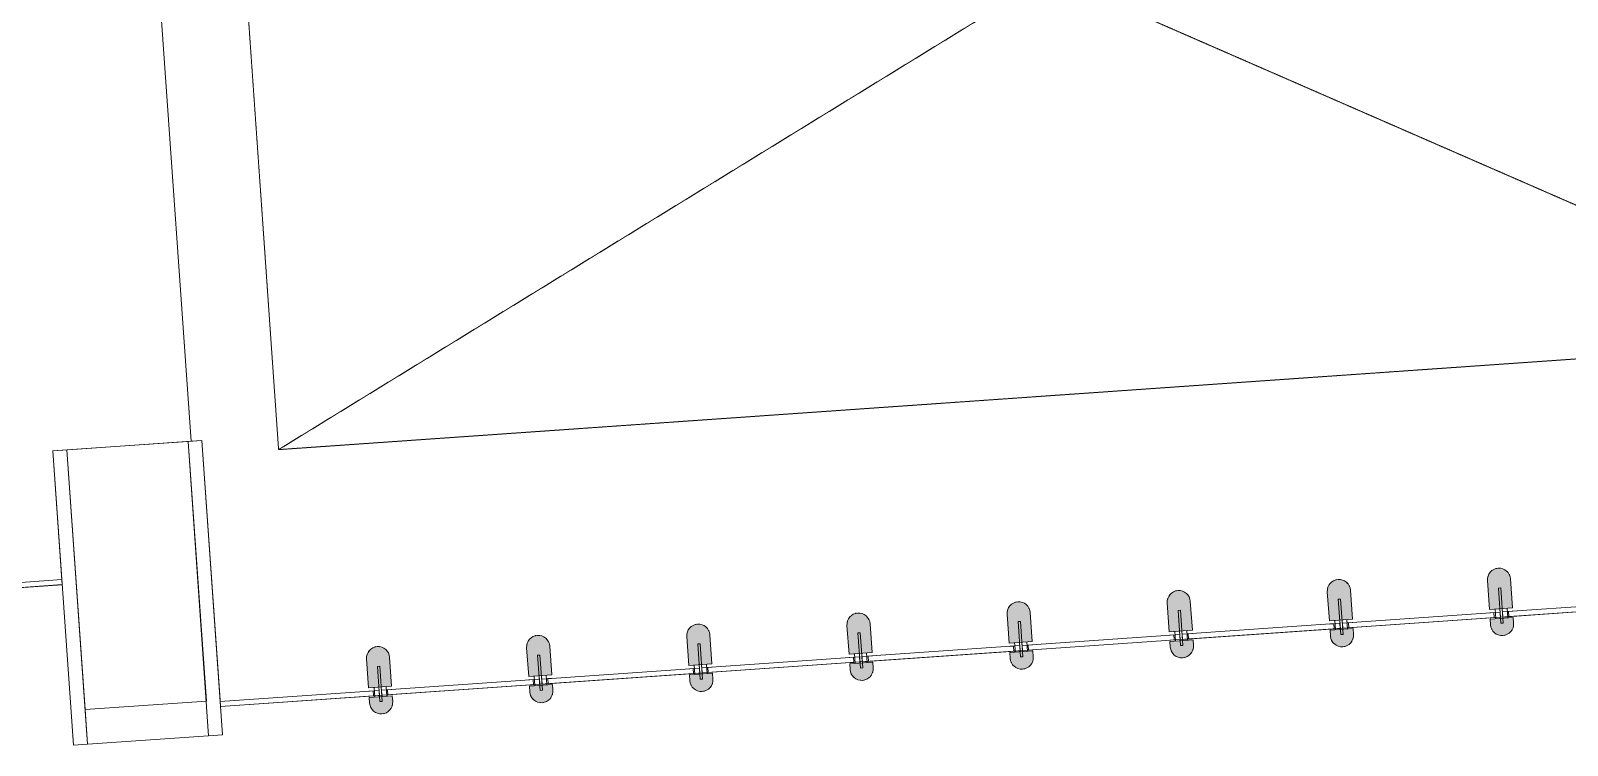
# Model space of a CAD drawing. Header units: millimetres. Extents: x 306 to 836129804, y -168137 to 818603917.
# Drawn here: x 833878841 to 833892113, y 817935697 to 817941872 of the extents above; entities that cross this region are included whole.
import ezdxf

# ---------------------------------------------------------------- set-up
doc = ezdxf.new("R2010")
doc.units = ezdxf.units.MM
doc.header["$LTSCALE"] = 3
doc.linetypes.add('Overhead', pattern=[1.8, 1.2, -0.6])
for name, color, linetype, lineweight in [('A-010-M_LINE', 251, 'Continuous', 13), ('A-200-M_WALL_INT', 251, 'Continuous', 13), ('A-214-M_CURT_WALL', 251, 'Continuous', 13), ('A-215-M_CURT_PANEL', 251, 'Continuous', 13), ('A-810-M_ROOMS', 251, 'Continuous', 13), ('S-160-M_WALL_RET', 253, 'Continuous', 9), ('S-280-M_COLUMN', 253, 'Continuous', 9), ('Z-060-M_DETAIL', 253, 'Continuous', 5), ('Z-060-M_LINE_MEDIUM', 253, 'Continuous', 9)]:
    doc.layers.add(name, color=color, linetype=linetype, lineweight=lineweight)
doc.layers.add('UAJ-00XREF', color=7, linetype='Continuous')

# ---------------------------------------------------------------- blocks, each defined once
blk = doc.blocks.new('System Panel - ARC_Glazed-29123606-0300')
at = {"layer": 'A-215-M_CURT_PANEL', "lineweight": 9}
for p, q in [((683, 44), (-683, 44)), ((-683, 44), (-683, 0)), ((-683, 0), (683, 0)), ((683, 0), (683, 44))]:
    blk.add_line(p, q, dxfattribs=at)
blk = doc.blocks.new('System Panel - ARC_Glazed-29123608-0300')
at = {"layer": 'A-215-M_CURT_PANEL', "lineweight": 9}
for p, q in [((683, 44), (-693, 44)), ((-693, 44), (-693, 0)), ((-693, 0), (683, 0)), ((683, 0), (683, 44))]:
    blk.add_line(p, q, dxfattribs=at)
blk = doc.blocks.new('System Panel - ARC_Glazed-29123619-0300')
at = {"layer": 'A-215-M_CURT_PANEL', "lineweight": 9}
for p, q in [((475, 44), (-465, 44)), ((-465, 44), (-465, 0)), ((-465, 0), (475, 0)), ((475, 0), (475, 44))]:
    blk.add_line(p, q, dxfattribs=at)
blk = doc.blocks.new('Circular Mullion - ARC_CW_CERAMIC MULLION-30650210-0300')
at = {"layer": 'Z-060-M_LINE_MEDIUM', "lineweight": 18}
h = blk.add_hatch(color=256, dxfattribs=at)
h.paths.add_polyline_path([(0, 160), (28, 156), (50, 147), (76, 124), (87, 110), (97, 86), (100, 46), (100, 10), (-100, 10), (-100, 60), (-93, 94), (-87, 110), (-71, 131), (-50, 147), (-17, 158), (-10, 159)], flags=0)
h.paths.add_polyline_path([(-17, -73), (100, -73), (100, -323), (93, -358), (87, -373), (71, -394), (45, -412), (21, -421), (0, -423), (-26, -420), (-50, -410), (-76, -388), (-87, -373), (-97, -349), (-100, -323), (-100, -73), (-46, -73)], flags=0)
at = {"layer": 'Z-060-M_DETAIL', "lineweight": 18}
for p, q in [((-100, 60), (-100, 10)), ((-100, 10), (100, 10)), ((100, 10), (100, 60)), ((100, -73), (-100, -73)), ((-100, -73), (-100, -323)), ((100, -323), (100, -73))]:
    blk.add_line(p, q, dxfattribs=at)
for centre, start, end in [((0, 60), 0, 180), ((0, -323), 180, 360)]:
    blk.add_arc(centre, 100, start, end, dxfattribs=at)
at = {"layer": 'Z-060-M_LINE_MEDIUM'}
for p, q in [((-63, 0), (-100, 0)), ((-63, -44), (-63, 0)), ((-52, 10), (-52, -73)), ((-10, 53), (-10, -252)), ((10, 53), (-10, 53)), ((10, -252), (10, 53)), ((52, 10), (52, -73)), ((63, 0), (100, 0)), ((63, -44), (63, 0)), ((-63, -44), (-100, -44)), ((63, -44), (100, -44)), ((-10, -252), (10, -252))]:
    blk.add_line(p, q, dxfattribs=at)
blk = doc.blocks.new('Circular Mullion - CERAMIC_MULLIONS-V27-0300')
at = {"layer": 'Z-060-M_DETAIL'}
h = blk.add_hatch(dxfattribs=at)
h.set_pattern_fill('FP_11', color=256, style=0, pattern_type=2)
h.set_pattern_definition([(310, (-80268.4, 11326.2), (-378.663, -1413.188), [152.4, -1676.4]), (5, (-80268.4, 11326.2), (-543.072, 1456.275), [121.92, -1341.12]), (259.549, (-80147, 11336.8), (-1597.993, -889.342), [129.52, -1424.72]), (313.816, (-80268.4, 10919.8), (-425.657, -2152.884), [228.6, -2514.6]), (263.364, (-80087.7, 10947.8), (-2302.92, -1490.54), [194.28, -2137.08]), (8.816, (-80268.4, 10919.8), (1210.45, 2461.7), [182.88, -2011.68]), (339, (-80065.2, 11021.4), (353.941, -1419.581), [152.4, -1676.4]), (34, (-80065.2, 11021.4), (-1180.998, 1010.4), [121.92, -1341.12]), (288.549, (-79964.1, 11089.5), (-966.475, -1552.558), [129.52, -1424.72]), (322.5, (-80268.4, 11326.17), (659.7864, 151.2082), [67.056, -1257.808, 67.056, -2640.584]), (322.5, (-80268.4, 11326.17), (659.7864, 151.2082), [-1391.92, -1294.384, 67.056, -1279.144]), (352.5, (-80268.4, 11326.2), (723.772, 635.782), [67.056, -709.168, 67.056, -1740.408]), (352.5, (-80268.4, 11326.2), (723.772, 635.782), [-843.28, -1227.328, 67.056, -446.024]), (32.5, (-80721.54, 11326.2), (499.963, 963.728), [67.056, -440.944, 67.056, -3621.024]), (32.5, (-80721.54, 11326.2), (499.963, 963.728), [-575.056, -1517.904, 67.056, -2036.064]), (42.5, (-80924.7, 11326.2), (-99.357, 1198.254), [67.056, -593.344, 67.056, -985.52, -1493.52]), (42.5, (-80924.7, 11326.2), (-99.357, 1198.254), [-1712.976, 67.056, -1426.464])])
h.paths.add_polyline_path([(10, 10), (10, -73), (-10, -73), (-10, 10), (3, 10)], flags=0)
at = {"layer": 'A-214-M_CURT_WALL', "lineweight": 9}
for p, q in [((-10, -73), (-10, 10)), ((10, 10), (10, -73))]:
    blk.add_line(p, q, dxfattribs=at)
for centre, start, end in [((0, 60), 96.6454, 102.023), ((0, 60), 77.977, 83.3546), ((0, 60), 156.6454, 162.023), ((0, 60), 137.977, 143.3546), ((0, 60), 36.6454, 42.023), ((0, 60), 17.977, 23.3546), ((0, -323), 197.977, 203.3546), ((0, -323), 216.6454, 222.023), ((0, -323), 317.977, 323.3546), ((0, -323), 336.6454, 342.023), ((0, -323), 257.977, 263.3546), ((0, -323), 276.6454, 282.023)]:
    blk.add_arc(centre, 100, start, end, dxfattribs=at)
blk = doc.blocks.new('Circular Mullion - CERAMIC_MULLIONS-V28-0300')
at = {"layer": 'A-214-M_CURT_WALL', "lineweight": 9}
for p, q in [((-10, -73), (-10, 10)), ((10, 10), (10, -73))]:
    blk.add_line(p, q, dxfattribs=at)
for centre, start, end in [((0, 60), 96.6454, 102.023), ((0, 60), 77.977, 83.3546), ((0, 60), 156.6454, 162.023), ((0, 60), 137.977, 143.3546), ((0, 60), 36.6454, 42.023), ((0, 60), 17.977, 23.3546), ((0, -323), 197.977, 203.3546), ((0, -323), 216.6454, 222.023), ((0, -323), 317.977, 323.3546), ((0, -323), 336.6454, 342.023), ((0, -323), 257.977, 263.3546), ((0, -323), 276.6454, 282.023)]:
    blk.add_arc(centre, 100, start, end, dxfattribs=at)
blk = doc.blocks.new('Circular Mullion - CERAMIC_MULLIONS-V29-0300')
at = {"layer": 'A-214-M_CURT_WALL', "lineweight": 9}
for p, q in [((-10, -73), (-10, 10)), ((10, 10), (10, -73))]:
    blk.add_line(p, q, dxfattribs=at)
for centre, start, end in [((0, 60), 96.6454, 102.023), ((0, 60), 77.977, 83.3546), ((0, 60), 156.6454, 162.023), ((0, 60), 137.977, 143.3546), ((0, 60), 36.6454, 42.023), ((0, 60), 17.977, 23.3546), ((0, -323), 197.977, 203.3546), ((0, -323), 216.6454, 222.023), ((0, -323), 317.977, 323.3546), ((0, -323), 336.6454, 342.023), ((0, -323), 257.977, 263.3546), ((0, -323), 276.6454, 282.023)]:
    blk.add_arc(centre, 100, start, end, dxfattribs=at)
blk = doc.blocks.new('Circular Mullion - CERAMIC_MULLIONS-V30-0300')
at = {"layer": 'Z-060-M_DETAIL'}
h = blk.add_hatch(dxfattribs=at)
h.set_pattern_fill('FP_12', color=256, style=0, pattern_type=2)
h.set_pattern_definition([(310, (-84428, 11326.2), (-378.663, -1413.188), [152.4, -1676.4]), (5, (-84428, 11326.2), (-543.072, 1456.275), [121.92, -1341.12]), (259.549, (-84306.5, 11336.8), (-1597.993, -889.342), [129.52, -1424.72]), (313.816, (-84428, 10919.8), (-425.657, -2152.884), [228.6, -2514.6]), (263.364, (-84247.2, 10947.8), (-2302.92, -1490.54), [194.28, -2137.08]), (8.816, (-84428, 10919.8), (1210.45, 2461.7), [182.88, -2011.68]), (339, (-84224.8, 11021.4), (353.941, -1419.581), [152.4, -1676.4]), (34, (-84224.8, 11021.4), (-1180.998, 1010.4), [121.92, -1341.12]), (288.549, (-84123.7, 11089.5), (-966.475, -1552.558), [129.52, -1424.72]), (322.5, (-84427.95, 11326.17), (659.7864, 151.2082), [67.056, -1257.808, 67.056, -2640.584]), (322.5, (-84427.95, 11326.17), (659.7864, 151.2082), [-1391.92, -1294.384, 67.056, -1279.144]), (352.5, (-84427.95, 11326.2), (723.772, 635.782), [67.056, -709.168, 67.056, -1740.408]), (352.5, (-84427.95, 11326.2), (723.772, 635.782), [-843.28, -1227.328, 67.056, -446.024]), (32.5, (-84881.1, 11326.2), (499.963, 963.728), [67.056, -440.944, 67.056, -3621.024]), (32.5, (-84881.1, 11326.2), (499.963, 963.728), [-575.056, -1517.904, 67.056, -2036.064]), (42.5, (-85084.3, 11326.2), (-99.357, 1198.254), [67.056, -593.344, 67.056, -985.52, -1493.52]), (42.5, (-85084.3, 11326.2), (-99.357, 1198.254), [-1712.976, 67.056, -1426.464])])
h.paths.add_polyline_path([(-10, 10), (10, 10), (10, -73), (-10, -73), (-10, 0)], flags=0)
at = {"layer": 'A-214-M_CURT_WALL', "lineweight": 9}
for p, q in [((-10, -73), (-10, 10)), ((10, 10), (10, -73))]:
    blk.add_line(p, q, dxfattribs=at)
for centre, start, end in [((0, 60), 96.6454, 102.023), ((0, 60), 77.977, 83.3546), ((0, 60), 156.6454, 162.023), ((0, 60), 137.977, 143.3546), ((0, 60), 36.6454, 42.023), ((0, 60), 17.977, 23.3546), ((0, -323), 197.977, 203.3546), ((0, -323), 216.6454, 222.023), ((0, -323), 317.977, 323.3546), ((0, -323), 336.6454, 342.023), ((0, -323), 257.977, 263.3546), ((0, -323), 276.6454, 282.023)]:
    blk.add_arc(centre, 100, start, end, dxfattribs=at)
blk = doc.blocks.new('Circular Mullion - CERAMIC_MULLIONS-V31-0300')
at = {"layer": 'Z-060-M_DETAIL'}
h = blk.add_hatch(dxfattribs=at)
h.set_pattern_fill('FP_13', color=256, style=0, pattern_type=2)
h.set_pattern_definition([(310, (-85814.5, 11326.2), (-378.663, -1413.188), [152.4, -1676.4]), (5, (-85814.5, 11326.2), (-543.072, 1456.275), [121.92, -1341.12]), (259.549, (-85693, 11336.8), (-1597.993, -889.342), [129.52, -1424.72]), (313.816, (-85814.5, 10919.8), (-425.657, -2152.884), [228.6, -2514.6]), (263.364, (-85633.7, 10947.8), (-2302.92, -1490.54), [194.28, -2137.08]), (8.816, (-85814.5, 10919.8), (1210.45, 2461.7), [182.88, -2011.68]), (339, (-85611.3, 11021.4), (353.941, -1419.581), [152.4, -1676.4]), (34, (-85611.3, 11021.4), (-1180.998, 1010.4), [121.92, -1341.12]), (288.549, (-85510.2, 11089.5), (-966.475, -1552.558), [129.52, -1424.72]), (322.5, (-85814.47, 11326.17), (659.7864, 151.2082), [67.056, -1257.808, 67.056, -2640.584]), (322.5, (-85814.47, 11326.17), (659.7864, 151.2082), [-1391.92, -1294.384, 67.056, -1279.144]), (352.5, (-85814.5, 11326.2), (723.772, 635.782), [67.056, -709.168, 67.056, -1740.408]), (352.5, (-85814.5, 11326.2), (723.772, 635.782), [-843.28, -1227.328, 67.056, -446.024]), (32.5, (-86267.6, 11326.2), (499.963, 963.728), [67.056, -440.944, 67.056, -3621.024]), (32.5, (-86267.6, 11326.2), (499.963, 963.728), [-575.056, -1517.904, 67.056, -2036.064]), (42.5, (-86470.8, 11326.2), (-99.357, 1198.254), [67.056, -593.344, 67.056, -985.52, -1493.52]), (42.5, (-86470.8, 11326.2), (-99.357, 1198.254), [-1712.976, 67.056, -1426.464])])
h.paths.add_polyline_path([(-10, 10), (10, 10), (10, -73), (-10, -73), (-10, 0)], flags=0)
at = {"layer": 'A-214-M_CURT_WALL', "lineweight": 9}
for p, q in [((-10, -73), (-10, 10)), ((10, 10), (10, -73))]:
    blk.add_line(p, q, dxfattribs=at)
for centre, start, end in [((0, 60), 96.6454, 102.023), ((0, 60), 77.977, 83.3546), ((0, 60), 156.6454, 162.023), ((0, 60), 137.977, 143.3546), ((0, 60), 36.6454, 42.023), ((0, 60), 17.977, 23.3546), ((0, -323), 197.977, 203.3546), ((0, -323), 216.6454, 222.023), ((0, -323), 317.977, 323.3546), ((0, -323), 336.6454, 342.023), ((0, -323), 257.977, 263.3546), ((0, -323), 276.6454, 282.023)]:
    blk.add_arc(centre, 100, start, end, dxfattribs=at)
blk = doc.blocks.new('Circular Mullion - CERAMIC_MULLIONS-V32-0300')
at = {"layer": 'Z-060-M_DETAIL'}
h = blk.add_hatch(dxfattribs=at)
h.set_pattern_fill('FP_14', color=256, style=0, pattern_type=2)
h.set_pattern_definition([(310, (-87201, 11326.2), (-378.663, -1413.188), [152.4, -1676.4]), (5, (-87201, 11326.2), (-543.072, 1456.275), [121.92, -1341.12]), (259.549, (-87079.5, 11336.8), (-1597.993, -889.342), [129.52, -1424.72]), (313.816, (-87201, 10919.8), (-425.657, -2152.884), [228.6, -2514.6]), (263.364, (-87020.3, 10947.8), (-2302.92, -1490.54), [194.28, -2137.08]), (8.816, (-87201, 10919.8), (1210.45, 2461.7), [182.88, -2011.68]), (339, (-86997.8, 11021.4), (353.941, -1419.581), [152.4, -1676.4]), (34, (-86997.8, 11021.4), (-1180.998, 1010.4), [121.92, -1341.12]), (288.549, (-86896.7, 11089.5), (-966.475, -1552.558), [129.52, -1424.72]), (322.5, (-87201, 11326.17), (659.7864, 151.2082), [67.056, -1257.808, 67.056, -2640.584]), (322.5, (-87201, 11326.17), (659.7864, 151.2082), [-1391.92, -1294.384, 67.056, -1279.144]), (352.5, (-87201, 11326.2), (723.772, 635.782), [67.056, -709.168, 67.056, -1740.408]), (352.5, (-87201, 11326.2), (723.772, 635.782), [-843.28, -1227.328, 67.056, -446.024]), (32.5, (-87654.1, 11326.2), (499.963, 963.728), [67.056, -440.944, 67.056, -3621.024]), (32.5, (-87654.1, 11326.2), (499.963, 963.728), [-575.056, -1517.904, 67.056, -2036.064]), (42.5, (-87857.3, 11326.2), (-99.357, 1198.254), [67.056, -593.344, 67.056, -985.52, -1493.52]), (42.5, (-87857.3, 11326.2), (-99.357, 1198.254), [-1712.976, 67.056, -1426.464])])
h.paths.add_polyline_path([(-10, 10), (10, 10), (10, -73), (-10, -73), (-10, 0)], flags=0)
at = {"layer": 'A-214-M_CURT_WALL', "lineweight": 9}
for p, q in [((-10, -73), (-10, 10)), ((10, 10), (10, -73))]:
    blk.add_line(p, q, dxfattribs=at)
for centre, start, end in [((0, 60), 96.6454, 102.023), ((0, 60), 77.977, 83.3546), ((0, 60), 156.6454, 162.023), ((0, 60), 137.977, 143.3546), ((0, 60), 36.6454, 42.023), ((0, 60), 17.977, 23.3546), ((0, -323), 197.977, 203.3546), ((0, -323), 216.6454, 222.023), ((0, -323), 317.977, 323.3546), ((0, -323), 336.6454, 342.023), ((0, -323), 257.977, 263.3546), ((0, -323), 276.6454, 282.023)]:
    blk.add_arc(centre, 100, start, end, dxfattribs=at)
blk = doc.blocks.new('Circular Mullion - CERAMIC_MULLIONS-V33-0300')
at = {"layer": 'Z-060-M_DETAIL'}
h = blk.add_hatch(dxfattribs=at)
h.set_pattern_fill('FP_15', color=256, style=0, pattern_type=2)
h.set_pattern_definition([(310, (-88587.5, 11326.2), (-378.663, -1413.188), [152.4, -1676.4]), (5, (-88587.5, 11326.2), (-543.072, 1456.275), [121.92, -1341.12]), (259.549, (-88466, 11336.8), (-1597.993, -889.342), [129.52, -1424.72]), (313.816, (-88587.5, 10919.8), (-425.657, -2152.884), [228.6, -2514.6]), (263.364, (-88406.8, 10947.8), (-2302.92, -1490.54), [194.28, -2137.08]), (8.816, (-88587.5, 10919.8), (1210.45, 2461.7), [182.88, -2011.68]), (339, (-88384.3, 11021.4), (353.941, -1419.581), [152.4, -1676.4]), (34, (-88384.3, 11021.4), (-1180.998, 1010.4), [121.92, -1341.12]), (288.549, (-88283.2, 11089.5), (-966.475, -1552.558), [129.52, -1424.72]), (322.5, (-88587.5, 11326.17), (659.7864, 151.2082), [67.056, -1257.808, 67.056, -2640.584]), (322.5, (-88587.5, 11326.17), (659.7864, 151.2082), [-1391.92, -1294.384, 67.056, -1279.144]), (352.5, (-88587.5, 11326.2), (723.772, 635.782), [67.056, -709.168, 67.056, -1740.408]), (352.5, (-88587.5, 11326.2), (723.772, 635.782), [-843.28, -1227.328, 67.056, -446.024]), (32.5, (-89040.63, 11326.2), (499.963, 963.728), [67.056, -440.944, 67.056, -3621.024]), (32.5, (-89040.63, 11326.2), (499.963, 963.728), [-575.056, -1517.904, 67.056, -2036.064]), (42.5, (-89243.8, 11326.2), (-99.357, 1198.254), [67.056, -593.344, 67.056, -985.52, -1493.52]), (42.5, (-89243.8, 11326.2), (-99.357, 1198.254), [-1712.976, 67.056, -1426.464])])
h.paths.add_polyline_path([(-10, 10), (10, 10), (10, -73), (-10, -73), (-10, 0)], flags=0)
at = {"layer": 'A-214-M_CURT_WALL', "lineweight": 9}
for p, q in [((-10, -73), (-10, 10)), ((10, 10), (10, -73))]:
    blk.add_line(p, q, dxfattribs=at)
for centre, start, end in [((0, 60), 96.6454, 102.023), ((0, 60), 77.977, 83.3546), ((0, 60), 156.6454, 162.023), ((0, 60), 137.977, 143.3546), ((0, 60), 36.6454, 42.023), ((0, 60), 17.977, 23.3546), ((0, -323), 197.977, 203.3546), ((0, -323), 216.6454, 222.023), ((0, -323), 317.977, 323.3546), ((0, -323), 336.6454, 342.023), ((0, -323), 257.977, 263.3546), ((0, -323), 276.6454, 282.023)]:
    blk.add_arc(centre, 100, start, end, dxfattribs=at)
blk = doc.blocks.new('Circular Mullion - CERAMIC_MULLIONS-V231-0300')
at = {"layer": 'A-214-M_CURT_WALL', "lineweight": 9}
for p, q in [((-10, -73), (-10, 10)), ((10, 10), (10, -73))]:
    blk.add_line(p, q, dxfattribs=at)
for centre, start, end in [((0, 60), 96.6454, 102.023), ((0, 60), 77.977, 83.3546), ((0, 60), 156.6454, 162.023), ((0, 60), 137.977, 143.3546), ((0, 60), 36.6454, 42.023), ((0, 60), 17.977, 23.3546), ((0, -323), 197.977, 203.3546), ((0, -323), 216.6454, 222.023), ((0, -323), 317.977, 323.3546), ((0, -323), 336.6454, 342.023), ((0, -323), 257.977, 263.3546), ((0, -323), 276.6454, 282.023)]:
    blk.add_arc(centre, 100, start, end, dxfattribs=at)
blk = doc.blocks.new('3A35X-MAGP-P-MP-00')
at = {"layer": 'A-010-M_LINE', "linetype": 'Overhead'}
for p, q in [((834460735, 817938252), (834474063, 817946441)), ((834474568, 817939219), (834460231, 817945474)), ((834460231, 817945474), (834460735, 817938252)), ((834460735, 817938252), (834474568, 817939219))]:
    blk.add_line(p, q, dxfattribs=at)
at = {"layer": 'A-200-M_WALL_INT'}
for p, q in [((834458906, 817938249), (834458786, 817938241)), ((834458786, 817938241), (834458964, 817935697)), ((834459084, 817935706), (834458906, 817938249)), ((834460073, 817938331), (834459954, 817938323)), ((834459954, 817938323), (834460131, 817935779)), ((834460251, 817935787), (834460073, 817938331)), ((834460131, 817935779), (834460251, 817935787)), ((834458964, 817935697), (834459084, 817935706))]:
    blk.add_line(p, q, dxfattribs=at)
at = {"layer": 'A-810-M_ROOMS', "flags": 128}
blk.add_lwpolyline([(834451955, 817954621), (834452641, 817944803), (834453111, 817944836), (834453412, 817944857), (834453979, 817936743), (834458867, 817937085), (834458786, 817938241), (834458999, 817938256), (834459979, 817938324), (834459719, 817942040), (834459544, 817942028), (834459148, 817947690), (834459323, 817947703), (834459163, 817949986), (834458741, 817956031)], dxfattribs=at)
blk.add_lwpolyline([(834459719, 817942040), (834459979, 817938324), (834460073, 817938331), (834460230, 817936086), (834460234, 817936032), (834475449, 817937095), (834475415, 817937574), (834475317, 817938971), (834475387, 817938976), (834475098, 817943115), (834474989, 817943108), (834474922, 817944055), (834459653, 817942988)], close=True, dxfattribs=at)
at = {"layer": 'S-160-M_WALL_RET'}
for p, q in [((834460111, 817936078), (834459063, 817936005)), ((834459063, 817936005), (834459084, 817935706)), ((834459084, 817935706), (834460131, 817935779))]:
    blk.add_line(p, q, dxfattribs=at)
at = {"layer": 'S-280-M_COLUMN', "lineweight": 13}
for p, q in [((834459954, 817938323), (834458906, 817938249)), ((834458906, 817938249), (834459063, 817936005)), ((834460111, 817936078), (834459954, 817938323)), ((834459063, 817936005), (834460111, 817936078))]:
    blk.add_line(p, q, dxfattribs=at)
at = {"layer": 'A-214-M_CURT_WALL', "lineweight": 18, "extrusion": (0, 0, -1), "rotation": 176.0010914742286}
for p in [(-834471299, 817936805), (-834469916, 817936708), (-834467150, 817936515), (-834468533, 817936612), (-834465767, 817936418), (-834463000, 817936225), (-834464383, 817936322), (-834461617, 817936128)]:
    blk.add_blockref('Circular Mullion - ARC_CW_CERAMIC MULLION-30650210-0300', p, dxfattribs=at)
at = {"layer": 'A-215-M_CURT_PANEL', "rotation": 3.998908525771384}
for name, p in [('System Panel - ARC_Glazed-29123619-0300', (834458393, 817937052)), ('System Panel - ARC_Glazed-29123606-0300', (834471991, 817936853)), ('System Panel - ARC_Glazed-29123606-0300', (834470608, 817936757)), ('System Panel - ARC_Glazed-29123606-0300', (834467841, 817936563)), ('System Panel - ARC_Glazed-29123606-0300', (834469224, 817936660)), ('System Panel - ARC_Glazed-29123606-0300', (834466458, 817936467)), ('System Panel - ARC_Glazed-29123606-0300', (834465075, 817936370)), ('System Panel - ARC_Glazed-29123606-0300', (834462309, 817936177)), ('System Panel - ARC_Glazed-29123606-0300', (834463692, 817936273)), ('System Panel - ARC_Glazed-29123608-0300', (834460926, 817936080))]:
    blk.add_blockref(name, p, dxfattribs=at)
at = {"layer": 'Z-060-M_DETAIL', "extrusion": (0, 0, -1), "rotation": 176.0010914742286}
for name, p in [('Circular Mullion - CERAMIC_MULLIONS-V33-0300', (-834471299, 817936805)), ('Circular Mullion - CERAMIC_MULLIONS-V32-0300', (-834469916, 817936708)), ('Circular Mullion - CERAMIC_MULLIONS-V30-0300', (-834467150, 817936515)), ('Circular Mullion - CERAMIC_MULLIONS-V31-0300', (-834468533, 817936612)), ('Circular Mullion - CERAMIC_MULLIONS-V29-0300', (-834465767, 817936418)), ('Circular Mullion - CERAMIC_MULLIONS-V27-0300', (-834463000, 817936225)), ('Circular Mullion - CERAMIC_MULLIONS-V28-0300', (-834464383, 817936322)), ('Circular Mullion - CERAMIC_MULLIONS-V231-0300', (-834461617, 817936128))]:
    blk.add_blockref(name, p, dxfattribs=at)

msp = doc.modelspace()

# ---------------------------------------------------------------- block references
at = {"layer": 'UAJ-00XREF', "ltscale": 0.5}
msp.add_blockref('3A35X-MAGP-P-MP-00', (-579753, 0), dxfattribs=at)

doc.saveas('drawing.dxf')
